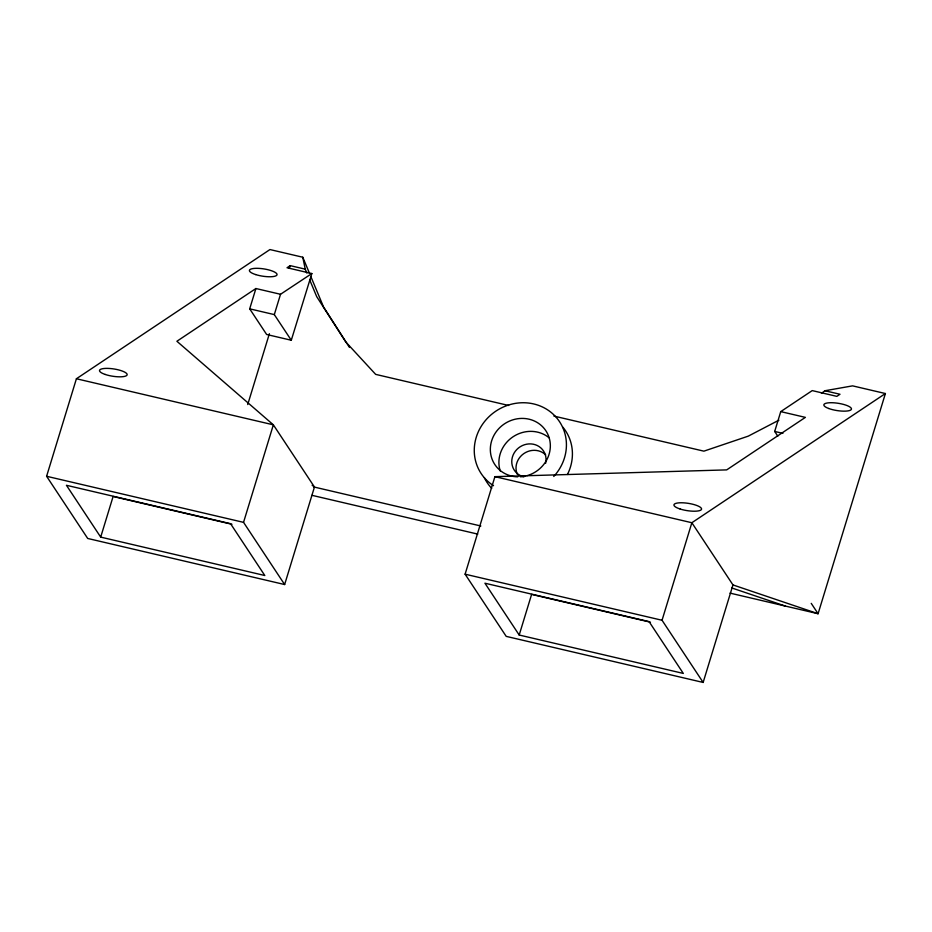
<?xml version="1.0" encoding="UTF-8"?>
<svg xmlns="http://www.w3.org/2000/svg" width="932" height="932" viewBox="0 0 932 932"><rect width="100%" height="100%" fill="white"/><g stroke="black" fill="none" stroke-linecap="round" stroke-linejoin="round"><path stroke-width="1.4" d="M306.873 273.076L305.23 269.15L290.19 265.632L287.044 267.74L311.836 273.542L280.52 294.279L255.904 288.524L176.894 341.263L273.356 424.829L314.457 487.017L284.644 584.539L87.701 538.463L46.6 476.275L76.412 378.753L269.954 249.555L302.784 257.232L309.342 272.948M100.691 537.112L66.44 485.292L230.554 523.691L264.805 575.51L100.691 537.112L113.11 496.488L231.952 524.285M311.836 273.542L291.285 340.25L266.634 334.483L249.694 308.842L255.904 288.524M291.285 340.25L274.311 314.597L280.52 294.279M247.726 404.546L269.383 333.703M289.339 268.416L290.19 265.632M284.644 584.539L243.543 522.351L273.356 424.829L76.412 378.753M494.915 476.66L691.859 522.736L732.96 584.923L703.147 682.445L506.204 636.37L465.103 574.182L494.915 476.66L726.692 469.891L805.376 417.373L780.748 411.618L774.69 431.446L777.801 436.153M519.194 635.03L484.943 583.211L649.056 621.597L683.307 673.428L519.194 635.03L531.613 594.395L650.454 622.203M703.147 682.445L662.046 620.258L691.859 522.736L885.4 393.537L852.582 385.86L824.948 390.741L821.453 393.316M885.4 393.537L818.086 613.722L730.001 593.113M780.748 411.618L812.226 390.601L836.843 396.368L839.988 394.259L824.948 390.741M778.907 420.181L748.291 436.129L703.881 451.158L553.923 416.08M774.69 431.446L782.903 433.357M249.694 308.842L274.311 314.597M508.651 405.478L375.666 374.373L345.76 341.951L316.705 296.644L309.599 279.623M313.641 486.923L480.854 525.998M311.975 495.323L477.767 534.106M46.6 476.275L243.543 522.351M465.103 574.182L662.046 620.258M732.96 584.923L818.086 613.722L811.236 603.365M731.713 587.929L785.257 606.045M312.15 485.246L314.457 487.017M349.465 347.415L323.555 307.012L310.985 276.886M302.784 257.232L305.23 269.15M562.881 427.194A46.996 43.932 -33.5 0 1 567.448 474.458M491.712 488.356A46.996 43.932 -33.5 0 1 484.372 477.755M517.388 474.516A17.487 16.345 -33.5 0 1 523.772 453.628A17.487 16.345 -33.5 0 1 545.663 454.851M523.935 476.835A17.487 16.345 -33.5 0 1 512.39 457.099A17.487 16.345 -33.5 0 1 533.162 444.18A17.487 16.345 -33.5 0 1 545.604 463.355M500.298 471.126A30.605 28.601 -33.5 0 1 512.751 436.98A30.605 28.601 -33.5 0 1 549.146 437.83M517.784 476.846A30.605 28.601 -33.5 0 1 494.111 435.046A30.605 28.601 -33.5 0 1 544.381 428.72A30.605 28.601 -33.5 0 1 526.883 475.704M525.613 476.031A30.605 28.601 -33.5 0 1 520.382 476.8M493.529 485.677A46.996 43.932 -33.5 0 1 484.139 422.091A46.996 43.932 -33.5 0 1 550.509 411.932A46.996 43.932 -33.5 0 1 553.759 476.462M828.711 408.496A13.992 3.693 8.8 0 0 851.254 409.556A13.992 3.693 8.8 0 0 832.94 402.752A13.992 3.693 8.8 0 0 828.711 408.496M680.127 509.012A13.992 3.693 8.8 0 0 701.551 509.21A13.992 3.693 8.8 0 0 681.537 502.767A13.992 3.693 8.8 0 0 680.127 509.012M255.706 274.591A13.992 3.693 8.8 0 0 277.037 274.73A13.992 3.693 8.8 0 0 256.917 268.311A13.992 3.693 8.8 0 0 255.706 274.591M105.165 374.443A13.992 3.693 8.8 0 0 127.078 374.99A13.992 3.693 8.8 0 0 107.728 368.385A13.992 3.693 8.8 0 0 105.165 374.443"/></g></svg>
